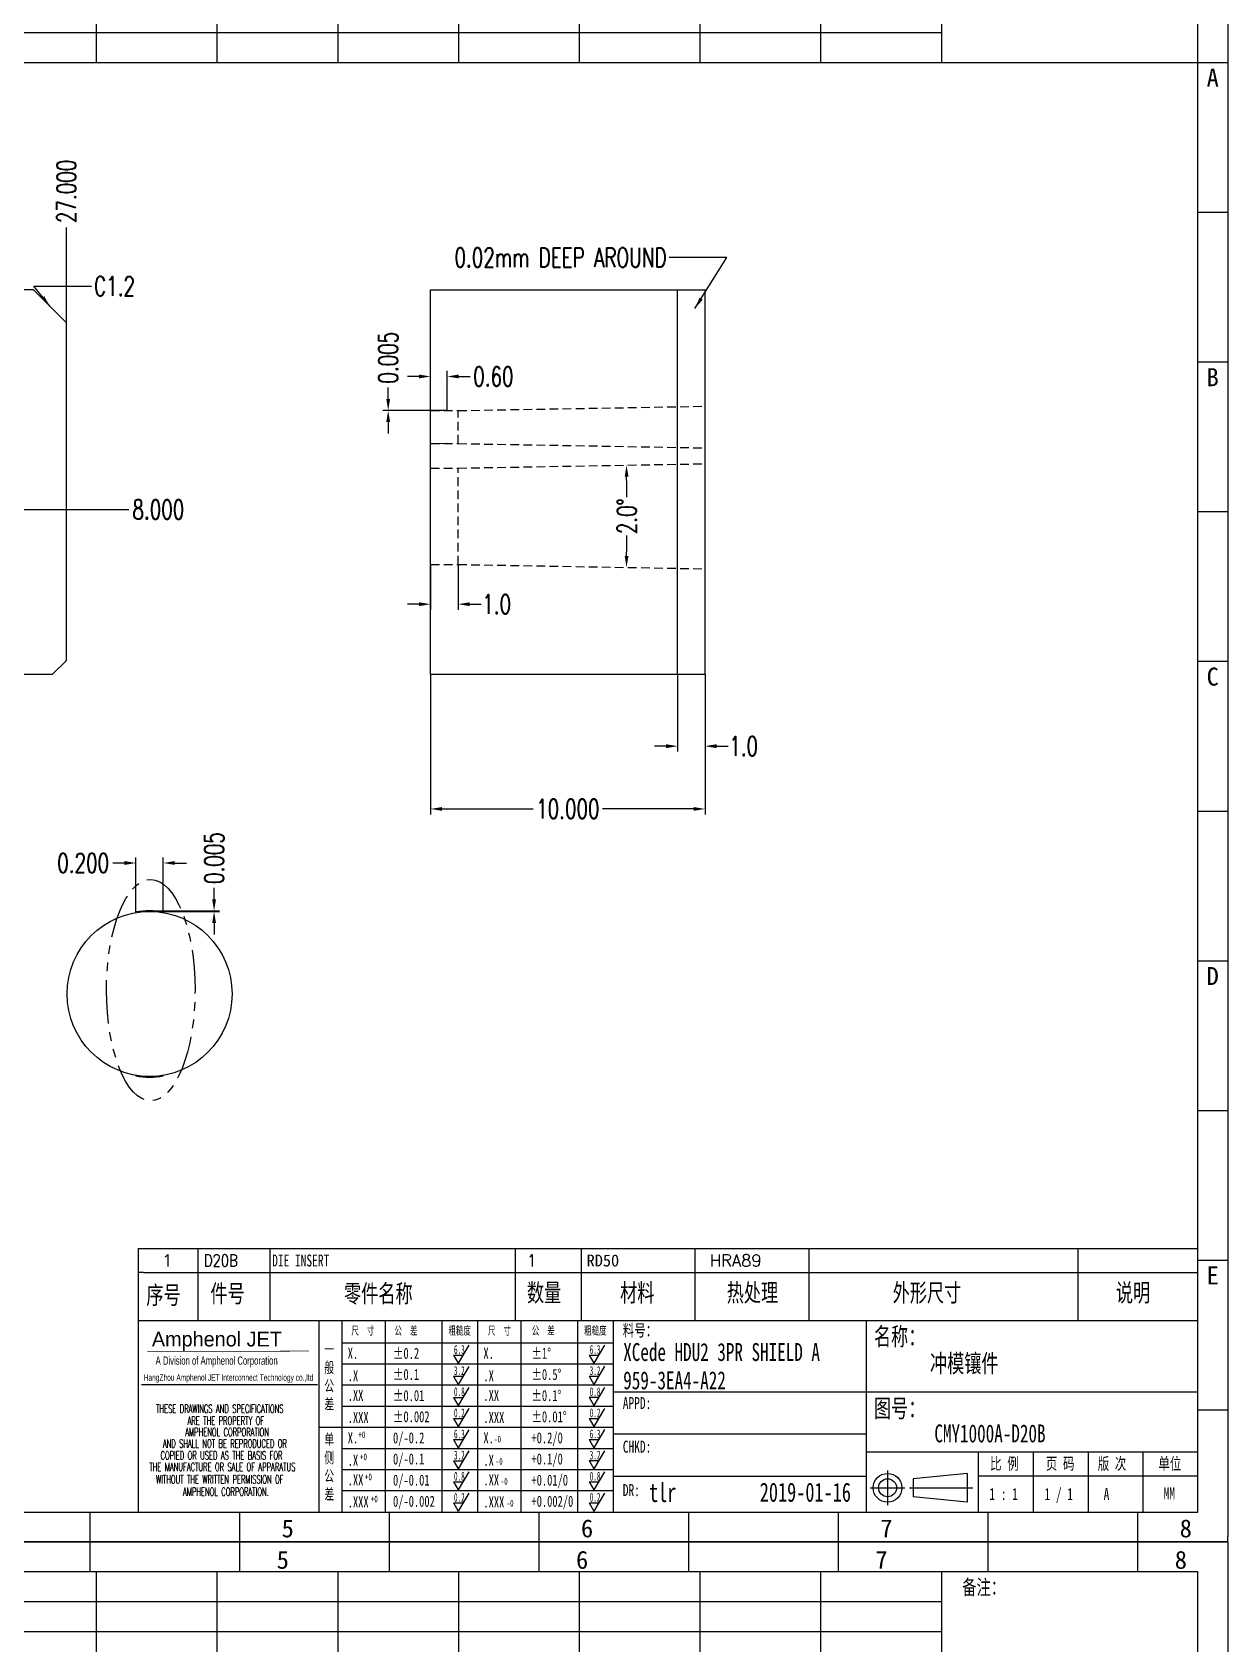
# Model space of a CAD drawing. Header units: millimetres. Extents: x -2852 to 5627, y -2271 to 1849.
# Drawn here: x -2811.3 to -2767.7, y -368 to -309.3 of the extents above; entities that cross this region are included whole.
import ezdxf
from ezdxf.enums import TextEntityAlignment as Align

# ---------------------------------------------------------------- set-up
doc = ezdxf.new("R2010")
doc.units = ezdxf.units.MM
doc.header["$PDSIZE"] = 3
doc.linetypes.add('DASHED2', pattern=[9.524999999999999, 6.35, -3.175])
doc.linetypes.add('PHANTOM', pattern=[63.50000000000001, 31.75, -6.35, 6.35, -6.35, 6.35, -6.35])
for name, color, linetype in [('1', 7, 'Continuous'), ('11', 4, 'DASHED2'), ('41', 1, 'Continuous'), ('D03', 7, 'Continuous')]:
    doc.layers.add(name, color=color, linetype=linetype)
doc.styles.add('CH', font='仿宋_GB2312_0.ttf')
doc.styles.add('jet02', font='simplex.shx', dxfattribs={"width": 0.7})
doc.styles.add('SIMPLEX', font='SIMPLEX')
doc.styles.get("Standard").update_dxf_attribs({"font": '仿宋_GB2312_0.ttf', "width": 0.7})
doc.styles.add('TEXTSTYLE_1', font='TRIUMB.TTF')
doc.styles.add('TEXTSTYLE_2', font='TRIUM.TTF')
doc.styles.add('tk', font='', dxfattribs={"width": 0.7})
doc.styles.add('tk 2', font='仿宋_GB2312_0.ttf', dxfattribs={"width": 0.65})
doc.styles.add('tk 4', font='simplex.shx', dxfattribs={"width": 0.65, "bigfont": 'bigfont.shx'})
doc.styles.get('tk').set_extended_font_data('NSimSun')
doc.dimstyles.new('jet02', dxfattribs={"dimtxt": 3.5, "dimasz": 2.1, "dimexe": 1, "dimexo": 0, "dimgap": 0.5, "dimtad": 0, "dimtoh": 1, "dimdec": 3, "dimzin": 9, "dimdsep": 46, "dimtxsty": 'jet02', "dimcen": 0, "dimclrt": 256, "dimazin": 2, "dimtfac": 1, "dimtdec": 3, "dimtofl": 0, "dimtmove": 0, "dimatfit": 1, "dimfxl": 1, "dimarcsym": 0})

# ---------------------------------------------------------------- blocks, each defined once
blk = doc.blocks.new('*D38')
at = {"layer": '41', "ltscale": 0.05}
for p, q in [((-1881.525479204259, -2785.105253993859), (-1881.525479204259, -2790.217800036534)), ((-1871.525479204259, -2785.105253993859), (-1871.525479204259, -2790.217800036534)), ((-1881.105479204259, -2790.017800036534), (-1877.792145870926, -2790.017800036534)), ((-1871.945479204259, -2790.017800036534), (-1875.258812537593, -2790.017800036534))]:
    blk.add_line(p, q, dxfattribs=at)
for points in [[(-1881.105479204259, -2789.947800036534), (-1881.105479204259, -2790.087800036534), (-1881.525479204259, -2790.017800036534)], [(-1871.945479204259, -2789.947800036534), (-1871.945479204259, -2790.087800036534), (-1871.525479204259, -2790.017800036534)]]:
    blk.add_solid(points, dxfattribs=at)
at = {"layer": 'Defpoints', "color": 0, "ltscale": 0.05}
for p in [(-1881.525479204259, -2785.105253993859), (-1871.525479204259, -2785.105253993859), (-1871.525479204259, -2790.017800036534)]:
    blk.add_point(p, dxfattribs=at)
at = {"layer": '41', "ltscale": 0.05, "insert": (-1876.525479204259, -2790.017800036534), "char_height": 0.7000000000000001, "attachment_point": 5, "style": 'jet02'}
blk.add_mtext('10.000', dxfattribs=at)
blk = doc.blocks.new('*D39')
at = {"layer": '41', "ltscale": 0.05}
for p, q in [((-1872.525479204259, -2785.105253993859), (-1872.525479204259, -2787.930989890662)), ((-1871.525479204259, -2785.105253993859), (-1871.525479204259, -2787.930989890662)), ((-1872.945479204259, -2787.730989890662), (-1873.365479204259, -2787.730989890662)), ((-1871.105479204259, -2787.730989890662), (-1870.685479204259, -2787.730989890662))]:
    blk.add_line(p, q, dxfattribs=at)
for points in [[(-1872.945479204259, -2787.660989890662), (-1872.945479204259, -2787.800989890662), (-1872.525479204259, -2787.730989890662)], [(-1871.105479204259, -2787.660989890662), (-1871.105479204259, -2787.800989890662), (-1871.525479204259, -2787.730989890662)]]:
    blk.add_solid(points, dxfattribs=at)
at = {"layer": 'Defpoints', "color": 0, "ltscale": 0.05}
for p in [(-1872.525479204259, -2785.105253993859), (-1871.525479204259, -2785.105253993859), (-1871.525479204259, -2787.730989890662)]:
    blk.add_point(p, dxfattribs=at)
at = {"layer": '41', "ltscale": 0.05, "insert": (-1870.118812537593, -2787.730989890662), "char_height": 0.7000000000000001, "attachment_point": 5, "style": 'jet02'}
blk.add_mtext('1.0', dxfattribs=at)
blk = doc.blocks.new('*D40')
at = {"layer": '41', "ltscale": 0.05}
for p, q in [((-1881.52547920426, -2781.111253993719), (-1881.52547920426, -2782.758577138655)), ((-1880.52547920426, -2781.111253993719), (-1880.52547920426, -2782.758577138655)), ((-1881.94547920426, -2782.558577138655), (-1882.36547920426, -2782.558577138655)), ((-1880.10547920426, -2782.558577138655), (-1879.68547920426, -2782.558577138655))]:
    blk.add_line(p, q, dxfattribs=at)
for points in [[(-1881.94547920426, -2782.488577138655), (-1881.94547920426, -2782.628577138655), (-1881.52547920426, -2782.558577138655)], [(-1880.10547920426, -2782.488577138655), (-1880.10547920426, -2782.628577138655), (-1880.52547920426, -2782.558577138655)]]:
    blk.add_solid(points, dxfattribs=at)
at = {"layer": 'Defpoints', "color": 0, "ltscale": 0.05}
for p in [(-1881.52547920426, -2781.111253993719), (-1880.52547920426, -2781.111253993719), (-1880.52547920426, -2782.558577138655)]:
    blk.add_point(p, dxfattribs=at)
at = {"layer": '41', "ltscale": 0.05, "insert": (-1879.118812537594, -2782.558577138655), "char_height": 0.7000000000000001, "attachment_point": 5, "style": 'jet02'}
blk.add_mtext('1.0', dxfattribs=at)
blk = doc.blocks.new('*D41')
at = {"layer": '41', "ltscale": 0.05}
for start, end in [(0.3730163536143483, 0.7745814923092986), (359.2254185076877, 359.6269836463828)]:
    blk.add_arc((-1981.126651827691, -2779.355253993716), 106.7536253438007, start, end, dxfattribs=at)
for points in [[(-1874.452773263641, -2777.913179961043), (-1874.312790050753, -2777.911011987407), (-1874.389285578103, -2777.492146335562)], [(-1874.312790050753, -2780.799496000031), (-1874.452773263641, -2780.797328026395), (-1874.389285578103, -2781.218361651876)]]:
    blk.add_solid(points, dxfattribs=at)
at = {"layer": 'Defpoints', "color": 0, "ltscale": 0.05}
for p in [(-1880.525479204253, -2777.599253993719), (-1871.525479204254, -2777.442158409365), (-1874.374833090678, -2779.976317907142), (-1880.52547920426, -2781.111253993719), (-1871.525479204261, -2781.268349578073)]:
    blk.add_point(p, dxfattribs=at)
at = {"layer": '41', "ltscale": 0.05, "insert": (-1874.37302648389, -2779.355253993719), "char_height": 0.7000000000000001, "attachment_point": 5, "rotation": 90, "style": 'jet02'}
blk.add_mtext('2.0°', dxfattribs=at)
blk = doc.blocks.new('*D42')
at = {"layer": '41', "ltscale": 0.05}
for p, q in [((-1883.071371364808, -2775.079253993719), (-1883.071371364808, -2774.659253993719)), ((-1881.52547920426, -2775.499253993719), (-1883.271371364808, -2775.499253993719)), ((-1881.52547920426, -2775.504253993718), (-1883.271371364808, -2775.504253993718)), ((-1883.071371364808, -2775.924253993718), (-1883.071371364808, -2776.344253993718))]:
    blk.add_line(p, q, dxfattribs=at)
for points in [[(-1883.141371364808, -2775.079253993719), (-1883.001371364808, -2775.079253993719), (-1883.071371364808, -2775.499253993719)], [(-1883.141371364808, -2775.924253993718), (-1883.001371364808, -2775.924253993718), (-1883.071371364808, -2775.504253993718)]]:
    blk.add_solid(points, dxfattribs=at)
at = {"layer": 'Defpoints', "color": 0, "ltscale": 0.05}
for p in [(-1883.071371364808, -2775.499253993719), (-1881.52547920426, -2775.499253993719), (-1881.52547920426, -2775.504253993718)]:
    blk.add_point(p, dxfattribs=at)
at = {"layer": '41', "ltscale": 0.05, "insert": (-1883.071371364808, -2773.579253993719), "char_height": 0.7000000000000001, "attachment_point": 5, "rotation": 90, "style": 'jet02'}
blk.add_mtext('0.005', dxfattribs=at)
blk = doc.blocks.new('*D43')
at = {"layer": '41', "ltscale": 0.05}
for p, q in [((-1881.52547920426, -2775.499253993719), (-1881.52547920426, -2774.061945981763)), ((-1880.925479204259, -2775.504253993718), (-1880.925479204259, -2774.061945981763)), ((-1881.94547920426, -2774.261945981763), (-1882.36547920426, -2774.261945981763)), ((-1880.505479204259, -2774.261945981763), (-1880.085479204259, -2774.261945981763))]:
    blk.add_line(p, q, dxfattribs=at)
for points in [[(-1881.94547920426, -2774.191945981763), (-1881.94547920426, -2774.331945981763), (-1881.52547920426, -2774.261945981763)], [(-1880.505479204259, -2774.191945981763), (-1880.505479204259, -2774.331945981763), (-1880.925479204259, -2774.261945981763)]]:
    blk.add_solid(points, dxfattribs=at)
at = {"layer": 'Defpoints', "color": 0, "ltscale": 0.05}
for p in [(-1880.925479204259, -2774.261945981763), (-1881.52547920426, -2775.499253993719), (-1880.925479204259, -2775.504253993718)]:
    blk.add_point(p, dxfattribs=at)
at = {"layer": '41', "ltscale": 0.05, "insert": (-1879.238812537593, -2774.261945981763), "char_height": 0.7000000000000001, "attachment_point": 5, "style": 'jet02'}
blk.add_mtext('0.60', dxfattribs=at)
blk = doc.blocks.new('A3-N')
at = {"layer": '1', "color": 1}
for p, q in [((-1.137e-13, 296.727272727273), (420, 296.727272727273)), ((212.7272727272726, 291.2727272727275), (212.7272727272726, 296.727272727273)), ((239.9999999999999, 291.2727272727275), (239.9999999999999, 296.727272727273)), ((267.2727272727273, 291.2727272727275), (267.2727272727273, 296.727272727273)), ((294.5454545454545, 291.2727272727275), (294.5454545454545, 296.727272727273)), ((321.8181818181818, 291.2727272727275), (321.8181818181818, 296.727272727273)), ((349.0909090909091, 291.2727272727275), (349.0909090909091, 296.727272727273)), ((376.3636363636364, 291.2727272727275), (376.3636363636364, 296.727272727273)), ((403.6363636363636, 291.2727272727275), (403.6363636363636, 296.727272727273)), ((420, 296.727272727273), (420, 1)), ((420, 269.4545454545455), (414.5454545454545, 269.4545454545455)), ((420, 242.1818181818182), (414.5454545454545, 242.1818181818182)), ((420, 214.909090909091), (414.5454545454545, 214.909090909091)), ((420, 187.6363636363635), (414.5454545454545, 187.6363636363635)), ((420, 160.3636363636365), (414.5454545454545, 160.3636363636365)), ((420, 133.090909090909), (414.5454545454545, 133.090909090909)), ((420, 105.8181818181818), (414.5454545454545, 105.8181818181818)), ((420, 78.5454545454545), (414.5454545454545, 78.5454545454545)), ((420, 51.27272727272725), (414.5454545454545, 51.27272727272725)), ((222.4545454545454, 49.09090909090901), (221.4545454545454, 49.09090909090901)), ((221.4545454545454, 49.09090909090901), (221.4545454545454, 40.36363636363649)), ((222.4545454545454, 49.09090909090901), (414.5454545454545, 49.09090909090901)), ((232.3636363636363, 49.09090909090901), (232.3636363636363, 40.36363636363649)), ((245.4545454545454, 49.09090909090901), (245.4545454545454, 40.36363636363649)), ((290.1818181818181, 49.09090909090901), (290.1818181818181, 40.36363636363649)), ((302.1818181818181, 49.09090909090901), (302.1818181818181, 40.36363636363649)), ((322.9090909090909, 49.09090909090901), (322.9090909090909, 40.36363636363649)), ((343.6363636363636, 49.09090909090901), (343.6363636363636, 40.36363636363649)), ((392.7272727272727, 40.36363636363649), (392.7272727272727, 49.09090909090901)), ((258.5533064032426, 40.3574197317871), (258.5533064032426, 5.442112190846728)), ((266.4545064032425, 40.3574197317871), (266.4545064032425, 5.442112190846728)), ((276.7805791305153, 40.36363636363649), (276.7805791305153, 5.454545454545496)), ((291.1818181818181, 40.36363636363649), (291.1818181818181, 5.448328822696112)), ((301.507851857788, 40.36985299548564), (301.507851857788, 5.46076208639488)), ((308.0078518577881, 40.36363636363649), (308.0078518577881, 5.448328822696112)), ((354.0909090909091, 40.36363636363649), (354.0909090909091, 5.448328822696112)), ((308.0078518577881, 32.39211219084655), (258.5533064032425, 32.39211219084655)), ((308.007851857788, 28.54211219084664), (258.5533064032425, 28.54211219084664)), ((414.5454545454545, 27.27272727272725), (308.0078518577881, 27.27272727272725)), ((308.007851857788, 24.69211219084673), (258.5533064032425, 24.69211219084673)), ((420, 24), (414.5454545454545, 24)), ((354.090909090909, 19.63014700451413), (308.0078518577881, 19.63014700451413)), ((308.007851857788, 16.99211219084691), (258.5533064032425, 16.99211219084691)), ((414.5454545454545, 16.36363636363649), (354.090909090909, 16.36363636363649)), ((374.5454545454545, 16.36363636363649), (374.5454545454545, 5.454545454545496)), ((384.5454545454545, 16.36363636363649), (384.5454545454545, 5.454545454545496)), ((394.5454545454545, 16.36363636363649), (394.5454545454545, 5.454545454545496)), ((404.5454545454545, 16.36363636363649), (404.5454545454545, 5.454545454545496)), ((308.007851857788, 13.14211219084655), (258.5533064032425, 13.14211219084655)), ((308.0078518577881, 11.99378336815062), (354.090909090909, 11.99378336815062)), ((372.5072927407152, 12.48573881854281), (362.6891109225334, 11.50392063672462)), ((372.5072927407152, 12.48573881854281), (372.5072927407152, 7.249375182178937)), ((414.5454545454545, 12), (374.5454545454545, 12)), ((308.007851857788, 9.292112190846638), (258.5533064032425, 9.292112190846638)), ((362.6891109225334, 11.50392063672462), (362.6891109225334, 8.231193363997136)), ((372.5072927407152, 7.249375182178937), (362.6891109225334, 8.231193363997136)), ((212.7272727272726, 0), (212.7272727272726, 5.454545454545496)), ((239.9999999999999, 0), (239.9999999999999, 5.454545454545496)), ((267.2727272727273, 0), (267.2727272727273, 5.454545454545496)), ((294.5454545454545, 0), (294.5454545454545, 5.454545454545496)), ((321.8181818181818, 0), (321.8181818181818, 5.454545454545496)), ((349.0909090909091, 0), (349.0909090909091, 5.454545454545496)), ((376.3636363636364, 0), (376.3636363636364, 5.454545454545496)), ((403.6363636363636, 0), (403.6363636363636, 5.454545454545496)), ((420, 0), (1, 0)), ((420, 0), (420, 1))]:
    blk.add_line(p, q, dxfattribs=at)
at = {"layer": '1'}
for p, q in [((414.5454545454545, 278.1818181818185), (414.5454545454545, 284.727272727273)), ((221.4545454545453, 40.36363636363649), (221.4545454545453, 5.448328822696112)), ((221.4545454545454, 40.36363636363649), (414.5454545454545, 40.36363636363649)), ((221.4545454545454, 40.36363636363649), (414.5454545454545, 40.36363636363649)), ((254.407851857788, 40.36363636363649), (254.407851857788, 5.448328822696112)), ((283.2805791305153, 40.36363636363649), (283.2805791305153, 5.454545454545496)), ((308.0078518577881, 36.24211219084668), (258.5533064032426, 36.24211219084668)), ((222.078011209506, 28.66548396405597), (254.1239750826701, 28.66548396405597)), ((308.007851857788, 20.84211219084682), (254.407851857788, 20.84211219084682))]:
    blk.add_line(p, q, dxfattribs=at)
at = {"layer": '1', "color": 1, "ltscale": 0.05}
for p, q in [((281.6833519161668, 35.83770524468628), (279.7890684973445, 32.55671011935056)), ((306.4106246434395, 35.84392187653566), (304.5163412246172, 32.56292675119994)), ((278.9299581238985, 34.0447329354688), (279.7890684973445, 32.55671011935056)), ((278.9299581238985, 34.0447329354688), (280.6481788707906, 34.0447329354688)), ((303.6572308511712, 34.05094956731796), (304.5163412246172, 32.56292675119994)), ((303.6572308511712, 34.05094956731796), (305.3754515980633, 34.05094956731796)), ((278.9299581238985, 30.19473293546866), (279.7890684973445, 28.70671011935065)), ((278.9299581238985, 30.19473293546866), (280.6481788707906, 30.19473293546866)), ((281.6833519161668, 31.98770524468637), (279.7890684973445, 28.70671011935065)), ((303.6572308511712, 30.20094956731782), (305.3754515980633, 30.20094956731782)), ((303.6572308511712, 30.20094956731782), (304.5163412246172, 28.71292675120003)), ((306.4106246434395, 31.99392187653552), (304.5163412246172, 28.71292675120003)), ((281.6833519161668, 28.13770524468623), (279.7890684973445, 24.85671011935074)), ((306.4106246434395, 28.14392187653539), (304.5163412246172, 24.86292675120012)), ((278.9299581238985, 26.34473293546853), (279.7890684973445, 24.85671011935074)), ((278.9299581238985, 26.34473293546853), (280.6481788707906, 26.34473293546853)), ((281.6833519161669, 24.28770524468609), (279.7890684973445, 21.00671011935083)), ((303.6572308511712, 26.35094956731791), (304.5163412246172, 24.86292675120012)), ((303.6572308511712, 26.35094956731791), (305.3754515980633, 26.35094956731791)), ((306.4106246434396, 24.29392187653548), (304.5163412246172, 21.01292675119998)), ((278.9299581238986, 22.49473293546862), (280.6481788707906, 22.49473293546862)), ((278.9299581238986, 22.49473293546862), (279.7890684973445, 21.00671011935083)), ((303.6572308511713, 22.500949567318), (305.3754515980633, 22.500949567318)), ((303.6572308511713, 22.500949567318), (304.5163412246172, 21.01292675119998)), ((278.9299581238985, 18.65716619916748), (279.7890684973445, 17.16914338304923)), ((278.9299581238985, 18.65716619916748), (280.6481788707906, 18.65716619916748)), ((281.6833519161668, 20.45013850838495), (279.7890684973445, 17.16914338304923)), ((303.6572308511712, 18.66338283101663), (304.5163412246172, 17.17536001489862)), ((303.6572308511712, 18.66338283101663), (305.3754515980633, 18.66338283101663)), ((306.4106246434395, 20.45635514023434), (304.5163412246172, 17.17536001489862)), ((278.9299581238985, 14.80716619916734), (280.6481788707906, 14.80716619916734)), ((278.9299581238985, 14.80716619916734), (279.7890684973445, 13.31914338304932)), ((281.6833519161668, 16.60013850838504), (279.7890684973445, 13.31914338304932)), ((303.6572308511712, 14.8133828310165), (305.3754515980633, 14.8133828310165)), ((303.6572308511712, 14.8133828310165), (304.5163412246172, 13.32536001489871)), ((306.4106246434395, 16.60635514023443), (304.5163412246172, 13.32536001489871)), ((281.6833519161668, 12.75013850838513), (279.7890684973445, 9.469143383049413)), ((306.4106246434395, 12.75635514023429), (304.5163412246172, 9.475360014898797)), ((278.9299581238985, 10.95716619916743), (279.7890684973445, 9.469143383049413)), ((278.9299581238985, 10.95716619916743), (280.6481788707906, 10.95716619916743)), ((281.6833519161669, 8.900138508384998), (279.7890684973445, 5.619143383049504)), ((303.6572308511712, 10.96338283101659), (304.5163412246172, 9.475360014898797)), ((303.6572308511712, 10.96338283101659), (305.3754515980633, 10.96338283101659)), ((306.4106246434396, 8.906355140234155), (304.5163412246172, 5.625360014898661)), ((278.9299581238986, 7.107166199167295), (279.7890684973445, 5.619143383049504)), ((278.9299581238986, 7.107166199167295), (280.6481788707906, 7.107166199167295)), ((303.6572308511713, 7.113382831016679), (305.3754515980633, 7.113382831016679)), ((303.6572308511713, 7.113382831016679), (304.5163412246172, 5.625360014898661))]:
    blk.add_line(p, q, dxfattribs=at)
at = {"layer": '1', "color": 1, "ltscale": 0.1}
for p, q in [((358.0108954362773, 13.02266127826078), (358.0108954362773, 6.712452722460966)), ((354.8557911583774, 9.867557000360875), (361.1659997141771, 9.867557000360875)), ((362.0281558149244, 9.867557000360875), (373.5435556636946, 9.867557000360875))]:
    blk.add_line(p, q, dxfattribs=at)
at = {"layer": '1'}
blk.add_lwpolyline([(221.4545454545454, 5.454545454545496), (414.5454545454545, 5.454545454545496), (414.5454545454545, 291.2727272727275), (5.454545454545439, 291.2727272727275), (5.454545454545439, 5.454545454545496), (414.5454545454545, 5.454545454545496)], dxfattribs=at)
at = {"layer": '1', "color": 7, "linetype": 'Continuous', "const_width": 0.1226888131764706}
blk.add_lwpolyline([(223.1113736209838, 34.73829198961903), (252.5976580518006, 34.75891537479356)], dxfattribs=at)
at = {"layer": '1', "color": 1}
for radius in [2.618181818181819, 1.636363636363637]:
    blk.add_circle((358.0108954362773, 9.867557000360875), radius, dxfattribs=at)
at = {"layer": '41'}
for p, q in [((213.8181818181819, 291.2727272727275), (213.8181818181819, 269.4545454545455)), ((235.8181818181819, 291.2727272727275), (235.8181818181819, 269.4545454545455)), ((257.8181818181819, 291.2727272727275), (257.8181818181819, 269.4545454545455)), ((279.8181818181819, 291.2727272727275), (279.8181818181819, 269.4545454545455)), ((301.8181818181819, 291.2727272727275), (301.8181818181819, 269.4545454545455)), ((323.8181818181819, 291.2727272727275), (323.8181818181819, 269.4545454545455)), ((345.8181818181819, 291.2727272727275), (345.8181818181819, 269.4545454545455)), ((367.8181818181819, 291.2727272727275), (367.8181818181819, 269.4545454545455)), ((367.8181818181819, 285.8181818181813), (5.454545454545439, 285.8181818181813)), ((367.8181818181819, 280.3636363636363), (5.454545454545439, 280.3636363636363)), ((367.8181818181819, 274.909090909091), (5.454545454545439, 274.909090909091)), ((414.5454545454545, 269.4545454545455), (5.454545454545439, 269.4545454545455))]:
    blk.add_line(p, q, dxfattribs=at)
at = {"layer": '1', "color": 1}
for s, p in [('5', (247.8171275976326, 295.1123888848929)), ('6', (302.3625821430873, 295.1123888848929)), ('7', (356.9080366885418, 295.1123888848929)), ('8', (411.4534912339963, 295.1123888848929)), ('5', (248.7155803190752, 4.109109966493634)), ('6', (303.2610348645297, 4.109109966493634)), ('7', (357.8064894099844, 4.109109966493634)), ('8', (412.3519439554389, 4.109109966493634))]:
    blk.add_text(s, height=3.272727272727274, dxfattribs=at).set_placement(p, align=Align.TOP_CENTER)
at = {"layer": '1', "style": 'tk', "width": 0.7}
blk.add_text('备注：', height=2.727272727272729, dxfattribs=at).set_placement((375.5147948247711, 288.5454545454547), align=Align.MIDDLE)
at = {"layer": '1', "color": 1}
for s, p in [('A', (418.3686359584093, 268.3636363636365)), ('B', (418.3686359584093, 213.818181818182)), ('C', (418.3686359584093, 159.2727272727275)), ('D', (418.3686359584093, 104.727272727273)), ('E', (418.3686359584093, 50.18181818181824))]:
    blk.add_text(s, height=3.272727272727274, dxfattribs=at).set_placement(p, align=Align.TOP_RIGHT)
at = {"layer": '1', "color": 1, "style": 'tk 2', "width": 0.7}
for s, height, p in [('序号', 3.272727272727274, (222.962135644129, 43.33985607702903)), ('件号', 3.272727272727274, (234.6224158660388, 43.61440924847011)), ('零件名称', 3.272727272727274, (258.9738281029415, 43.61440924847011)), ('数量', 3.272727272727274, (292.3009829296947, 43.78483628501181)), ('材料', 3.272727272727274, (309.2739214554018, 43.78483628501181)), ('热处理', 3.272727272727274, (328.7070878065233, 43.78483628501181)), ('外形尺寸', 3.272727272727274, (358.9376346335126, 43.78483628501181)), ('说明', 3.272727272727274, (399.6097072413983, 43.78483628501181)), ('料号：', 2.181818181818183, (309.7658271970382, 37.45954108692649)), ('名称：', 3.272727272727274, (355.5231066597263, 35.79338301822736)), ('图号：', 3.272727272727274, (355.5231066597263, 22.70247392731835)), ('比 例', 2.181818181818183, (376.6911089399466, 13.18418475139106)), ('页 码', 2.181818181818183, (386.8536147548751, 13.18418475139106)), ('版 次', 2.181818181818183, (396.3076027794413, 13.18418475139106)), ('单位', 2.181818181818183, (407.3517163997279, 13.18418475139106))]:
    blk.add_text(s, height=height, dxfattribs=at).set_placement(p)
at = {"layer": '1', "color": 7, "linetype": 'Continuous', "style": 'TEXTSTYLE_1'}
blk.add_text('Amphenol JET', height=2.7, dxfattribs=at).set_placement((223.9636819687457, 35.61006150317007))
at = {"layer": '1', "color": 1, "style": 'tk 2', "width": 0.7}
for s, p in [('X.', (259.6442154941517, 34.3651466407091)), ('%%P0.2', (267.8961096073262, 34.3651466407091)), ('X.', (284.3714882214244, 34.3651466407091)), ('%%P1%%D', (293.1233823345989, 34.3651466407091)), ('.X', (259.6442154941517, 30.27583852780708)), ('%%P0.1', (267.8961096073262, 30.51514664070919)), ('.X', (284.3714882214244, 30.27583852780708)), ('%%P0.5%%D', (293.1233823345989, 30.51514664070919)), ('.XX', (259.6442154941517, 26.70791418910039)), ('%%P0.01', (267.8961096073262, 26.66514664070905)), ('.XX', (284.3714882214244, 26.70791418910039)), ('%%P0.1%%D', (293.1233823345989, 26.66514664070905)), ('.XXX', (259.6442154941517, 22.68377883751282)), ('%%P0.002', (267.8961096073262, 22.81514664070892)), ('.XXX', (284.3714882214244, 22.68377883751282)), ('%%P0.01%%D', (293.1233823345989, 22.81514664070892)), ('X.', (259.6442154941517, 18.96514664070901)), ('0/-0.2', (267.8961096073262, 18.96514664070901)), ('X.', (284.3714882214244, 18.96514664070901)), ('+0.2/0', (293.1233823345989, 18.96514664070901)), ('.X', (259.6442154941517, 14.87583852780699)), ('0/-0.1', (267.8961096073262, 15.1151466407091)), ('.X', (284.3714882214244, 14.87583852780699)), ('+0.1/0', (293.1233823345989, 15.1151466407091)), ('.XX', (259.6442154941517, 11.30791418910053)), ('0/-0.01', (267.8961096073262, 11.26514664070919)), ('.XX', (284.3714882214244, 11.3079141891003)), ('+0.01/0', (293.1233823345989, 11.26514664070919)), ('.XXX', (259.6442154941517, 7.283778837512727)), ('0/-0.002', (267.8961096073262, 7.415146640709281)), ('.XXX', (284.3714882214244, 7.283778837512727)), ('+0.002/0', (293.1233823345989, 7.415146640709054))]:
    blk.add_text(s, height=2, dxfattribs=at).set_placement(p, align=Align.MIDDLE_LEFT)
at = {"layer": '1', "color": 1, "ltscale": 0.05, "style": 'tk 2', "width": 0.5}
for s, p in [('6.3', (279.0080185513375, 34.26219237617852)), ('6.3', (303.7352912786102, 34.2684090080279)), ('3.2', (279.0080185513375, 30.41219237617861)), ('3.2', (303.7352912786102, 30.41840900802799)), ('0.8', (279.0080185513375, 26.5621923761787)), ('0.8', (303.7352912786102, 26.56840900802808)), ('0.2', (279.0080185513376, 22.71219237617879)), ('0.2', (303.7352912786102, 22.71840900802795)), ('6.3', (279.0080185513375, 18.87462563987719)), ('6.3', (303.7352912786102, 18.88084227172658)), ('3.2', (279.0080185513375, 15.02462563987729)), ('3.2', (303.7352912786102, 15.03084227172667)), ('0.8', (279.0080185513375, 11.17462563987738)), ('0.8', (303.7352912786102, 11.18084227172676)), ('0.2', (279.0080185513376, 7.324625639877468)), ('0.2', (303.7352912786102, 7.330842271726624))]:
    blk.add_text(s, height=1.6, dxfattribs=at).set_placement(p)
at = {"layer": '1', "color": 7, "linetype": 'Continuous'}
for s, height, style, width, p in [('A Division of Amphenol Corporation', 1.5, 'TEXTSTYLE_2', 0.7, (224.6381165087084, 32.28510410858235)), ('HangZhou Amphenol JET Interconnect Technology co.,ltd ', 1.2, 'TEXTSTYLE_2', 0.6, (222.4671767804221, 29.35692376858856)), ('THESE DRAWINGS AND SPECIFICATIONS', 1.5, 'tk 4', 0.6, (224.7255925873031, 23.51550249895172)), ('AMPHENOL CORPORATION', 1.5, 'tk 4', 0.6, (230.0421078249503, 19.26534894064253)), ('ARE THE PROPERTY OF', 1.5, 'tk 4', 0.6, (230.4510705355385, 21.3524375236459)), ('AND SHALL NOT BE REPRODUCED OR', 1.5, 'tk 4', 0.6, (225.9524807190679, 17.17395310623647)), ('COPIED OR USED AS THE BASIS FOR', 1.5, 'tk 4', 0.6, (225.5435180084796, 15.01941263724575)), ('THE MANUFACTURE OR SALE OF APPARATUS', 1.5, 'tk 4', 0.6, (223.4987044555384, 12.91776978304506)), ('WITHOUT THE WRITTEN PERMISSION OF', 1.5, 'tk 4', 0.6, (224.7255925873031, 10.66546506164536)), ('AMPHENOL CORPORATION.', 1.5, 'tk 4', 0.6, (229.633145114362, 8.400974041230484))]:
    blk.add_text(s, height=height, dxfattribs=dict(at, style=style, width=width)).set_placement(p)
at = {"layer": '1', "style": 'tk 2', "width": 0.7}
for s, p in [('APPD:', (309.7658271970382, 24.21280003246193)), ('CHKD:', (309.7658271970382, 16.26871733051735)), ('DR:', (309.7658271970382, 8.352028017200155))]:
    blk.add_text(s, height=2.181818181818183, dxfattribs=at).set_placement(p)
at = {"layer": '1', "color": 7, "style": 'tk 2', "width": 0.7}
blk.add_text('MM', height=2.181818181818183, dxfattribs=at).set_placement((408.3083430900591, 7.745170642381709))
at = {"layer": '1', "color": 1, "ltscale": 0.05, "char_height": 1.5, "width": 6.362710251845783, "attachment_point": 1, "style": 'tk 2'}
for s, insert in [('尺  寸', (260.3100417986311, 39.24724782872227)), ('公  差', (268.1683375858567, 39.24724782872227)), ('粗糙度', (277.9841881743384, 39.25346446057165)), ('尺  寸', (285.2004682743961, 39.25346446057165)), ('公  差', (293.1791607515423, 39.25346446057165)), ('粗糙度', (302.7114609016111, 39.25968109242103))]:
    blk.add_mtext(s, dxfattribs=dict(at, insert=insert))
at = {"layer": '1', "ltscale": 0.05, "char_height": 2, "width": 2.519472452307582, "attachment_point": 1, "style": 'tk 2'}
for s, insert in [('一般公差', (255.3925467121144, 36.11108828672468)), ('单侧公差', (255.3925467121144, 19.70904798929109))]:
    blk.add_mtext(s, dxfattribs=dict(at, insert=insert))
at = {"layer": '1', "color": 1, "ltscale": 0.05, "char_height": 1.2, "width": 5.139636114639416, "attachment_point": 1, "line_spacing_factor": 0.8, "style": 'tk 2'}
for s, insert in [('+0', (261.5803222918144, 20.1319465341362)), ('-0', (286.3075950190871, 19.32990998840887)), ('+0', (261.8822215191649, 16.0936943485699)), ('-0', (286.6094942464376, 15.29165780284256)), ('+0', (262.7858324523422, 12.44976780148727)), ('-0', (287.513105179615, 11.64773125575994)), ('+0', (263.8655171311734, 8.444668976114372)), ('-0', (288.5927898584462, 7.642632430387039))]:
    blk.add_mtext(s, dxfattribs=dict(at, insert=insert))
at = {"layer": '1', "style": 'tk 2', "width": 0.7}
for tag, p in [('PATR-NO1', (309.8442762065071, 32.96466886658663)), ('TITLE', (365.7412706443896, 30.89524741954369)), ('PATR-NO2', (309.8442762065071, 27.80971620095852)), ('DWG-NO:', (366.5370198021644, 18.13566907666473))]:
    blk.add_attdef(tag, p, '', height=3.272727272727274, dxfattribs=at)
at = {"layer": '1', "color": 1, "style": 'tk 2', "width": 0.7}
for tag, p in [('DRAW', (314.5467013720506, 7.27156568758619)), ('DATE', (334.7189542059101, 7.318443984077476))]:
    blk.add_attdef(tag, p, '', height=3.490909090909092, dxfattribs=at)
at = {"layer": '1', "style": 'tk 2', "width": 0.7}
for tag, p in [('SCALE', (376.5540629108575, 8.727272727272748)), ('SHEET', (386.6026757474432, 8.721056095423364)), ('REV', (397.380716522429, 8.727272727272748))]:
    blk.add_attdef(tag, text='', height=2.181818181818183, dxfattribs=at).set_placement(p, align=Align.MIDDLE_LEFT)
blk = doc.blocks.new('FB3')
at = {"layer": '1', "color": 1}
for p, q in [((0, 4.363636363636374), (193.0909090909092, 4.363636363636374)), ((0, 4.363636363636374), (0, 0)), ((10.90909090909088, 4.363636363636374), (10.90909090909088, -5.68e-14)), ((24, 4.363636363636374), (24, -5.68e-14)), ((68.72727272727275, 4.363636363636374), (68.72727272727275, -5.68e-14)), ((80.72727272727275, 4.363636363636374), (80.72727272727275, -5.68e-14)), ((101.4545454545455, 4.363636363636374), (101.4545454545455, -5.68e-14)), ((122.1818181818182, 4.363636363636374), (122.1818181818182, -5.68e-14)), ((171.2727272727273, -5.68e-14), (171.2727272727273, 4.363636363636317))]:
    blk.add_line(p, q, dxfattribs=at)
at = {"layer": '1'}
for tag, style, p in [('ITEM', 'SIMPLEX', (4.363636363636374, 2.181818181818187)), ('PARTNO', 'SIMPLEX', (12, 2.181818181818187)), ('QTY', 'SIMPLEX', (74.18181818181824, 2.181818181818187)), ('MATL', 'CH', (81.71599757421586, 2.181818181818187)), ('FINISH', 'SIMPLEX', (104.1727344116605, 2.18181818181813)), ('SPEC', 'SIMPLEX', (130.909090909091, 2.18181818181813)), ('REMARK', 'SIMPLEX', (174.0617674958546, 2.18181818181813))]:
    blk.add_attdef(tag, text='', height=2.181818181818183, dxfattribs=dict(at, style=style)).set_placement(p, align=Align.MIDDLE_LEFT)
at = {"layer": '1', "style": 'tk', "width": 0.7}
blk.add_attdef('DIE', text='', height=2.181818181818183, dxfattribs=at).set_placement((24.43013773532971, 2.181818181818187), align=Align.MIDDLE_LEFT)
blk = doc.blocks.new('*D695')
at = {"layer": '41', "ltscale": 0.05}
blk.add_line((-1908.025143892052, -2779.105253993719), (-1892.527566605513, -2779.105253993719), dxfattribs=at)
at = {"layer": 'Defpoints', "color": 0, "ltscale": 0.05}
for p in [(-1921.800143893132, -2771.105253993859), (-1908.025143892052, -2779.105253993719), (-1892.527566605513, -2779.105253993719)]:
    blk.add_point(p, dxfattribs=at)
at = {"layer": '41', "ltscale": 0.05, "insert": (-1891.447566605513, -2779.105253993719), "char_height": 0.7000000000000001, "attachment_point": 5, "style": 'jet02'}
blk.add_mtext('8.000', dxfattribs=at)
blk = doc.blocks.new('*D703')
at = {"layer": '41', "ltscale": 0.05}
blk.add_line((-1894.800143893132, -2772.305253993859), (-1894.800143893132, -2768.83267670624), dxfattribs=at)
at = {"layer": 'Defpoints', "color": 0, "ltscale": 0.05}
for p in [(-1894.800143893132, -2768.83267670624), (-1921.800143893132, -2771.105253993859), (-1894.800143893132, -2772.305253993859)]:
    blk.add_point(p, dxfattribs=at)
at = {"layer": '41', "ltscale": 0.05, "insert": (-1894.800143893132, -2767.519343372907), "char_height": 0.7000000000000001, "attachment_point": 5, "rotation": 90, "style": 'jet02'}
blk.add_mtext('27.000', dxfattribs=at)
blk = doc.blocks.new('*D707')
at = {"layer": '41', "ltscale": 0.05}
for p, q in [((-1889.416887783757, -2793.308955715085), (-1889.416887783757, -2792.888955715085)), ((-1891.767155779791, -2793.728955715085), (-1889.216887783757, -2793.728955715085)), ((-1891.767155779791, -2793.753955715086), (-1889.216887783757, -2793.753955715086)), ((-1889.416887783757, -2794.173955715086), (-1889.416887783757, -2794.593955715086))]:
    blk.add_line(p, q, dxfattribs=at)
for points in [[(-1889.486887783757, -2793.308955715085), (-1889.346887783757, -2793.308955715085), (-1889.416887783757, -2793.728955715085)], [(-1889.486887783757, -2794.173955715086), (-1889.346887783757, -2794.173955715086), (-1889.416887783757, -2793.753955715086)]]:
    blk.add_solid(points, dxfattribs=at)
at = {"layer": 'Defpoints', "color": 0, "ltscale": 0.05}
for p in [(-1891.767155779791, -2793.728955715085), (-1891.767155779791, -2793.753955715086), (-1889.416887783757, -2793.728955715085)]:
    blk.add_point(p, dxfattribs=at)
at = {"layer": '41', "ltscale": 0.05, "insert": (-1889.416887783756, -2791.808955715086), "char_height": 0.7000000000000001, "attachment_point": 5, "rotation": 90, "style": 'jet02'}
blk.add_mtext('0.005', dxfattribs=at)
blk = doc.blocks.new('*D708')
at = {"layer": '41', "ltscale": 0.05}
for p, q in [((-1892.267155779792, -2793.770494572625), (-1892.267155779792, -2791.787847732136)), ((-1891.267155779791, -2793.770494572625), (-1891.267155779791, -2791.787847732136)), ((-1892.687155779792, -2791.987847732136), (-1893.107155779792, -2791.987847732136)), ((-1890.847155779791, -2791.987847732136), (-1890.427155779791, -2791.987847732136))]:
    blk.add_line(p, q, dxfattribs=at)
for points in [[(-1892.687155779792, -2791.917847732136), (-1892.687155779792, -2792.057847732136), (-1892.267155779792, -2791.987847732136)], [(-1890.847155779791, -2791.917847732136), (-1890.847155779791, -2792.057847732136), (-1891.267155779791, -2791.987847732136)]]:
    blk.add_solid(points, dxfattribs=at)
at = {"layer": 'Defpoints', "color": 0, "ltscale": 0.05}
for p in [(-1892.267155779792, -2791.987847732136), (-1892.267155779792, -2793.770494572625), (-1891.267155779791, -2793.770494572625)]:
    blk.add_point(p, dxfattribs=at)
at = {"layer": '41', "ltscale": 0.05, "insert": (-1894.187155779792, -2791.987847732136), "char_height": 0.7000000000000001, "attachment_point": 5, "style": 'jet02'}
blk.add_mtext('0.200', dxfattribs=at)

msp = doc.modelspace()

# ---------------------------------------------------------------- linework, layer by layer
at = {"layer": '1', "ltscale": 0.05}
for p, q in [((-2796.733184086579, -318.6754372197456), (-2786.733184086579, -318.6754372197456)), ((-2796.733184086578, -332.6754372197456), (-2796.733184086578, -318.6754372197456)), ((-2786.733184086578, -332.6754372197456), (-2786.733184086578, -318.6754372197456)), ((-2796.733184086578, -332.6754372197456), (-2786.733184086578, -332.6754372197456))]:
    msp.add_line(p, q, dxfattribs=at)
at = {"layer": '1', "color": 3, "ltscale": 0.05}
msp.add_line((-2787.733184086578, -332.6754372197456), (-2787.733184086578, -318.6754372197456), dxfattribs=at)
at = {"layer": '1', "color": 6, "ltscale": 0.05}
for p, q in [((-2796.133184086578, -323.074437219605), (-2796.733184086579, -323.0694372196053)), ((-2796.133184086578, -324.2764372196052), (-2796.733184086579, -324.2814372196049)), ((-2807.47486066211, -341.3660282444216), (-2807.47486066211, -341.3406777985092)), ((-2806.474860662111, -341.3660282444216), (-2806.474860662111, -341.3406777985092)), ((-2807.47486066211, -347.317600083431), (-2807.47486066211, -347.2922496375186)), ((-2806.474860662111, -347.317600083431), (-2806.474860662111, -347.2922496375186))]:
    msp.add_line(p, q, dxfattribs=at)
at = {"layer": '1'}
msp.add_circle((-2806.97486066211, -344.3291389409724), 3.005, dxfattribs=at)
at = {"layer": '1', "color": 6}
for start, end in [(80.5018069160397, 99.49819308396032), (260.5018069160397, 279.4981930839603)]:
    msp.add_arc((-2806.97486066211, -344.3291389409724), 3.03, start, end, dxfattribs=at)
at = {"layer": '11', "ltscale": 0.05}
for p, q in [((-2795.733184086579, -323.074437219605), (-2786.733184086579, -322.917341635251)), ((-2796.733184086579, -323.074437219605), (-2795.733184086579, -323.074437219605)), ((-2795.733184086579, -324.2764372196052), (-2795.733184086579, -323.074437219605)), ((-2796.733184086579, -324.2764372196052), (-2795.733184086579, -324.2764372196052)), ((-2795.733184086579, -324.2764372196052), (-2786.733184086579, -324.4335328039592)), ((-2796.733184086572, -325.1694372196057), (-2795.733184086572, -325.1694372196057)), ((-2795.733184086572, -325.1694372196052), (-2786.733184086573, -325.0123416352512)), ((-2795.733184086579, -328.6814372196054), (-2795.733184086572, -325.1694372196057)), ((-2796.733184086579, -328.6814372196059), (-2795.733184086579, -328.6814372196059)), ((-2795.733184086579, -328.6814372196054), (-2786.73318408658, -328.8385328039599))]:
    msp.add_line(p, q, dxfattribs=at)
at = {"layer": '41', "color": 6, "linetype": 'PHANTOM', "ltscale": 0.05}
msp.add_ellipse((-2806.932365614222, -344.1895397068915), major_axis=(0, 4.032624271882469), ratio=0.4002528972299774, dxfattribs=at)
at = {"layer": 'D03', "ltscale": 0.05}
msp.add_lwpolyline([(-2836.507848775452, -318.6754372197456), (-2837.007848775452, -319.1754372197456), (-2837.007848775452, -332.1754372197456), (-2836.507848775452, -332.6754372197456), (-2810.507848775451, -332.6754372197456), (-2810.007848775451, -332.1754372197456), (-2810.007848775451, -319.8754372197459), (-2811.207848775451, -318.6754372197456)], close=True, dxfattribs=at)

# ---------------------------------------------------------------- block references
at = {"layer": '1', "ltscale": 0.05, "xscale": 0.2000000000000455, "yscale": 0.2000000000000455, "zscale": 0.2000000000000455}
msp.add_blockref('A3-N', (-2851.683456547117, -364.2944475408976), dxfattribs=at).add_auto_attribs({'DWG-NO:': 'CMY1000A-D20B', 'TITLE': '冲模镶件', 'REV': 'A', 'SHEET': '1 / 1', 'DRAW': 'tlr', 'DATE': '2019-01-16', 'PATR-NO1': 'XCede HDU2 3PR SHIELD A', 'PATR-NO2': '959-3EA4-A22', 'SCALE': '1 : 1'})
at = {"layer": '1', "ltscale": 0.05}
ref = msp.add_blockref('FB3', (-2807.392547456208, -354.4762657227157), dxfattribs=dict(at, xscale=0.2000000000000455, yscale=0.2000000000000455, zscale=0.2000000000000455))
ref.add_attrib('PARTNO', 'D20B', dxfattribs={"height": 0.4363636363636364, "style": 'SIMPLEX', "width": 0.8}).set_placement((-2804.992547456208, -354.039902086352), align=Align.MIDDLE_LEFT)
ref.add_attrib('ITEM', '1', dxfattribs={"height": 0.4363636363636364, "style": 'SIMPLEX'}).set_placement((-2806.519820183481, -354.039902086352), align=Align.MIDDLE_LEFT)
ref.add_attrib('DIE', 'DIE INSERT', dxfattribs={"height": 0.4363636363636364, "style": 'tk', "width": 0.7}).set_placement((-2802.506519909142, -354.039902086352), align=Align.MIDDLE_LEFT)
ref.add_attrib('QTY', '1', dxfattribs={"height": 0.4363636363636364, "style": 'SIMPLEX'}).set_placement((-2793.232630218739, -354.039902086352), align=Align.MIDDLE_LEFT)
ref.add_attrib('MATL', 'RD50', dxfattribs={"height": 0.4363636363636364, "style": 'CH'}).set_placement((-2791.049347941365, -354.039902086352), align=Align.MIDDLE_LEFT)
ref.add_attrib('FINISH', 'HRA89', dxfattribs={"height": 0.4363636363636364, "style": 'SIMPLEX'}).set_placement((-2786.558000573876, -354.039902086352), align=Align.MIDDLE_LEFT)
at = {"layer": '1', "ltscale": 0.05, "xscale": 0.2000000000000455, "yscale": 0.2000000000000455, "zscale": 0.2000000000000455}
msp.add_blockref('A3-N', (-2851.683456547117, -423.6399020863523), dxfattribs=at)

# ---------------------------------------------------------------- texts
at = {"layer": '41', "ltscale": 0.05, "char_height": 0.7000000000000001, "style": 'jet02'}
for s, insert, attachment_point in [('0.02mm DEEP AROUND', (-2788.135819686315, -317.4978456019171), 6), ('C1.2', (-2808.996943395272, -318.5408863827411), 4)]:
    msp.add_mtext(s, dxfattribs=dict(at, insert=insert, attachment_point=attachment_point))

# ---------------------------------------------------------------- dimensions: what is measured, and where the dimension line sits
at = {"layer": '41', "ltscale": 0.05}
for feature_location, offset, dtype, picture, middle in [((-2810.007848775451, -319.8754372197459), (0, 3.472577287619515), 1, '*D703', (-2810.007848775451, -315.0895265987933)), ((-2823.232848774371, -326.675437219606), (15.497577286539126, 0), 0, '*D695', (-2806.655271487832, -326.675437219606))]:
    dim = msp.add_ordinate_dim(feature_location=feature_location, offset=offset, dtype=dtype, origin=(-2837.007848775452, -318.6754372197456), dimstyle='jet02', override={"dimscale": 0.2, "dimtoh": 0, "dimzin": 1, "dimclrd": 256, "dimclre": 256, "dimadec": 3, "dimazin": 0, "dimatfit": 3, "dimlwd": -1, "dimlwe": -1}, dxfattribs=at)
    dim.commit()
    dim.dimension.update_dxf_attribs({"geometry": picture, "text_midpoint": middle, "insert": (-915.2077048823189, 2452.429816774113)})
for base, p1, p2, angle, override, picture, middle in [((-2798.279076247127, -323.0694372196053), (-2796.733184086579, -323.074437219605), (-2796.733184086579, -323.0694372196053), 270, {"dimscale": 0.2, "dimtoh": 0, "dimzin": 1, "dimclrd": 256, "dimclre": 256, "dimadec": 3, "dimazin": 0, "dimatfit": 3, "dimlwd": -1, "dimlwe": -1}, '*D42', (-2798.279076247127, -321.1494372196057)), ((-2804.624592666076, -341.2991389409722), (-2806.97486066211, -341.3241389409723), (-2806.97486066211, -341.2991389409722), 90, {"dimscale": 0.2, "dimtoh": 0, "dimdec": 3, "dimlfac": 0.2, "dimzin": 1, "dimclrd": 256, "dimclre": 256, "dimazin": 0, "dimatfit": 3, "dimlwd": -1, "dimlwe": -1}, '*D707', (-2804.624592666075, -339.3791389409726))]:
    dim = msp.add_linear_dim(base=base, p1=p1, p2=p2, angle=angle, dimstyle='jet02', override=override, dxfattribs=at)
    dim.commit()
    dim.dimension.update_dxf_attribs({"geometry": picture, "text_midpoint": middle, "insert": (-915.2077048823189, 2452.429816774113)})
for base, p1, p2, override, picture, middle in [((-2796.133184086578, -321.8321292076494), (-2796.733184086579, -323.0694372196053), (-2796.133184086578, -323.074437219605), {"dimscale": 0.2, "dimtoh": 0, "dimdec": 2, "dimzin": 1, "dimclrd": 256, "dimclre": 256, "dimazin": 0, "dimatfit": 3, "dimlwd": -1, "dimlwe": -1}, '*D43', (-2794.446517419912, -321.8321292076494)), ((-2795.733184086579, -330.1287603645419), (-2796.733184086579, -328.6814372196059), (-2795.733184086579, -328.6814372196054), {"dimscale": 0.2, "dimtoh": 0, "dimdec": 1, "dimzin": 1, "dimclrd": 256, "dimclre": 256, "dimadec": 1, "dimazin": 0, "dimatfit": 3, "dimlwd": -1, "dimlwe": -1}, '*D40', (-2794.326517419913, -330.1287603645419)), ((-2786.733184086578, -337.5879832624205), (-2796.733184086578, -332.6754372197456), (-2786.733184086578, -332.6754372197456), {"dimscale": 0.2, "dimtoh": 0, "dimzin": 1, "dimclrd": 256, "dimclre": 256, "dimadec": 3, "dimazin": 0, "dimatfit": 3, "dimlwd": -1, "dimlwe": -1}, '*D38', (-2791.733184086578, -337.5879832624205)), ((-2786.733184086578, -335.3011731165489), (-2787.733184086578, -332.6754372197456), (-2786.733184086578, -332.6754372197456), {"dimscale": 0.2, "dimtoh": 0, "dimdec": 1, "dimzin": 1, "dimclrd": 256, "dimclre": 256, "dimadec": 1, "dimazin": 0, "dimatfit": 3, "dimlwd": -1, "dimlwe": -1}, '*D39', (-2785.326517419912, -335.3011731165489)), ((-2807.474860662111, -339.5580309580228), (-2806.47486066211, -341.3406777985115), (-2807.474860662111, -341.3406777985115), {"dimscale": 0.2, "dimtoh": 0, "dimlfac": 0.2, "dimzin": 1, "dimclrd": 256, "dimclre": 256, "dimazin": 0, "dimatfit": 3, "dimlwd": -1, "dimlwe": -1}, '*D708', (-2809.394860662111, -339.5580309580228))]:
    dim = msp.add_linear_dim(base=base, p1=p1, p2=p2, dimstyle='jet02', override=override, dxfattribs=at)
    dim.commit()
    dim.dimension.update_dxf_attribs({"geometry": picture, "text_midpoint": middle, "insert": (-915.2077048823189, 2452.429816774113)})
dim = msp.add_angular_dim_2l(base=(-2789.582537972997, -327.5465011330284), line1=((-2795.733184086572, -325.1694372196052), (-2786.733184086573, -325.0123416352512)), line2=((-2795.733184086579, -328.6814372196054), (-2786.73318408658, -328.8385328039599)), dimstyle='jet02', override={"dimscale": 0.2, "dimtoh": 0, "dimdec": 1, "dimzin": 1, "dimclrd": 256, "dimclre": 256, "dimadec": 1, "dimazin": 0, "dimatfit": 3, "dimlwd": -1, "dimlwe": -1}, dxfattribs=at)
dim.commit()
dim.dimension.update_dxf_attribs({"geometry": '*D41', "text_midpoint": (-2789.580731366209, -326.9254372196056), "insert": (-915.2077048823189, 2452.429816774113)})

# ---------------------------------------------------------------- leaders
at = {"layer": '41', "ltscale": 0.05, "annotation_type": 0, "has_hookline": 1}
for points, override, hookline_direction, text_width in [([(-2787.099505305751, -319.3528663613461), (-2785.935819686315, -317.4978456019171), (-2788.035819686315, -317.4978456019171)], {"dimscale": 0.2, "dimtoh": 0, "dimzin": 1, "dimclrd": 256, "dimclre": 256, "dimadec": 3, "dimazin": 0, "dimatfit": 3, "dimlwd": -1, "dimlwe": -1}, 1, 8.680000000000001), ([(-2810.607848775451, -319.2754372197455), (-2811.196943395272, -318.5408863827411), (-2809.096943395272, -318.5408863827411)], {"dimscale": 0.2, "dimtoh": 0, "dimdec": 2, "dimzin": 1, "dimclrd": 256, "dimclre": 256, "dimazin": 0, "dimatfit": 3, "dimlwd": -1, "dimlwe": -1}, 0, 1.516666666666667)]:
    msp.add_leader(points, dimstyle='jet02', override=override, dxfattribs=dict(at, hookline_direction=hookline_direction, text_width=text_width))

doc.saveas('drawing.dxf')
